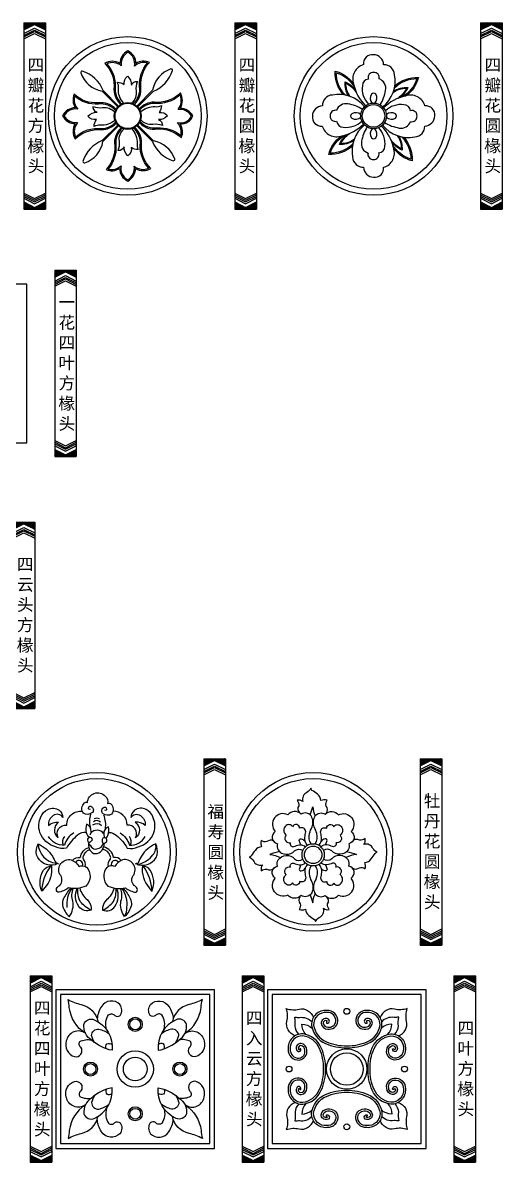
# Model space of a CAD drawing. Extents: x -66030 to 95157, y -13132 to 45879.
# Drawn here: x -61132 to -59923, y -2106 to 767 of the extents above; entities that cross this region are included whole.
import ezdxf

# ---------------------------------------------------------------- set-up
doc = ezdxf.new("R2010")
doc.units = 0
doc.header["$LTSCALE"] = 100
doc.header["$MEASUREMENT"] = 0
for name, color, linetype in [('3', 11, 'CONTINUOUS'), ('4', 121, 'CONTINUOUS'), ('BH', 21, 'CONTINUOUS'), ('TEXT', 105, 'CONTINUOUS')]:
    doc.layers.add(name, color=color, linetype=linetype)
doc.styles.add('HZ', font='simhei.ttf')

# ---------------------------------------------------------------- blocks, each defined once
blk = doc.blocks.new('A$C16F37A51')
at = {"layer": '3'}
for p, q in [((0, 469.8), (0, 0)), ((0, 469.8), (54.4, 469.8)), ((0, 469.8), (0, 451.8)), ((0, 451.8), (27.2, 465.4)), ((27.2, 465.4), (54.4, 451.8)), ((54.4, 469.8), (54.4, 0)), ((54.4, 469.8), (54.4, 451.8)), ((0, 442.5), (27.2, 456.1)), ((0, 437.8), (27.2, 451.4)), ((0, 434), (27.2, 447.6)), ((0, 429.3), (27.2, 442.9)), ((0, 442.5), (0, 437.8)), ((0, 434), (0, 429.3)), ((27.2, 456.1), (54.4, 442.5)), ((27.2, 451.4), (54.4, 437.8)), ((27.2, 447.6), (54.4, 434)), ((27.2, 442.9), (54.4, 429.3)), ((54.4, 442.5), (54.4, 437.8)), ((54.4, 434), (54.4, 429.3)), ((0, 40.5), (27.2, 26.9)), ((0, 35.8), (27.2, 22.2)), ((0, 32), (27.2, 18.4)), ((27.2, 26.9), (54.4, 40.5)), ((27.2, 22.2), (54.4, 35.8)), ((27.2, 18.4), (54.4, 32)), ((54.4, 35.8), (54.4, 40.5)), ((54.4, 27.3), (54.4, 32)), ((0, 27.3), (27.2, 13.7)), ((0, 18), (27.2, 4.4)), ((0, 0), (54.4, 0)), ((27.2, 13.7), (54.4, 27.3)), ((27.2, 4.4), (54.4, 18)), ((54.4, 0), (54.4, 18))]:
    blk.add_line(p, q, dxfattribs=at)
at = {"layer": 'BH'}
for p, q in [((11.9, 457.8), (0, 469.6)), ((10.5, 457), (0, 467.5)), ((9, 456.3), (0, 465.4)), ((7.6, 455.6), (0, 463.3)), ((6.2, 454.9), (0, 461.1)), ((13.3, 458.5), (1.9, 469.8)), ((14.7, 459.2), (4, 469.8)), ((16.1, 459.9), (6.2, 469.8)), ((17.5, 460.6), (8.3, 469.8)), ((18.9, 461.3), (10.4, 469.8)), ((20.4, 462), (12.5, 469.8)), ((21.8, 462.7), (14.7, 469.8)), ((23.2, 463.4), (16.8, 469.8)), ((24.6, 464.1), (18.9, 469.8)), ((26, 464.8), (21, 469.8)), ((27.9, 465.1), (23.1, 469.8)), ((32.1, 462.9), (25.3, 469.8)), ((36.4, 460.8), (27.4, 469.8)), ((40.6, 458.7), (29.5, 469.8)), ((44.9, 456.6), (31.6, 469.8)), ((49.1, 454.4), (33.7, 469.8)), ((53.4, 452.3), (35.9, 469.8)), ((54.4, 453.4), (38, 469.8)), ((54.4, 455.6), (40.1, 469.8)), ((54.4, 457.7), (42.2, 469.8)), ((54.4, 459.8), (44.4, 469.8)), ((54.4, 461.9), (46.5, 469.8)), ((54.4, 464), (48.6, 469.8)), ((54.4, 466.2), (50.7, 469.8)), ((54.4, 468.3), (52.8, 469.8)), ((4.8, 454.2), (0, 459)), ((3.4, 453.5), (0, 456.9)), ((2, 452.8), (0, 454.8)), ((0.6, 452.1), (0, 452.7)), ((15.9, 0), (0, 15.9)), ((13.8, 0), (0, 13.8)), ((11.7, 0), (0, 11.7)), ((9.6, 0), (0, 9.6)), ((7.5, 0), (0, 7.5)), ((5.3, 0), (0, 5.3)), ((3.2, 0), (0, 3.2)), ((1.1, 0), (0, 1.1)), ((18.1, 0), (0.1, 17.9)), ((20.2, 0), (4.4, 15.8)), ((22.3, 0), (8.6, 13.7)), ((24.4, 0), (12.9, 11.6)), ((26.6, 0), (17.1, 9.4)), ((28.7, 0), (21.4, 7.3)), ((30.8, 0), (25.6, 5.2)), ((32.9, 0), (28.1, 4.8)), ((35, 0), (29.5, 5.6)), ((37.2, 0), (30.9, 6.3)), ((39.3, 0), (32.3, 7)), ((41.4, 0), (33.7, 7.7)), ((43.5, 0), (35.1, 8.4)), ((45.6, 0), (36.6, 9.1)), ((47.8, 0), (38, 9.8)), ((49.9, 0), (39.4, 10.5)), ((52, 0), (40.8, 11.2)), ((54.1, 0), (42.2, 11.9)), ((54.4, 1.9), (43.6, 12.6)), ((54.4, 4), (45, 13.3)), ((54.4, 6.1), (46.5, 14)), ((54.4, 8.2), (47.9, 14.7)), ((54.4, 10.4), (49.3, 15.5)), ((54.4, 12.5), (50.7, 16.2)), ((54.4, 14.6), (52.1, 16.9)), ((54.4, 16.7), (53.5, 17.6))]:
    blk.add_line(p, q, dxfattribs=at)

msp = doc.modelspace()

# ---------------------------------------------------------------- linework, layer by layer
at = {"layer": '4'}
for points in [[(-60850.4, 561.9, 0.255028), (-60834.3, 606.7, -0.201018), (-60812.3, 667.4, 0.247731), (-60846.4, 664.6, 0.298448), (-60867, 696.4, 0.271043), (-60886.7, 664.9, 0.267125), (-60925.1, 664.9, -0.231543), (-60901.9, 598.7, 0.197064), (-60884.9, 561.2, 0.197064)], [(-60853.3, 563.4, 0.262818), (-60837.3, 606.4, -0.188042), (-60817.5, 666.1, 0.269072), (-60850.2, 657.7, 0.345948), (-60866.9, 693, 0.306421), (-60883.3, 658.9, 0.28218), (-60920.1, 664, -0.217673), (-60898.9, 598.5, 0.200732), (-60882.2, 562.7, 0.200732)], [(-60223.9, 555, 0.275829), (-60194.2, 636.2, 0.412191), (-60221.7, 661.3, 0.394072), (-60247.1, 686.7, 0.482262), (-60272.5, 661.7, 0.434095), (-60297.4, 612.6, 0.149709), (-60267.3, 557.7, 0.075367)], [(-60929.1, 596.5, 0.229218), (-60981.7, 645.2, 0.444598), (-60985.6, 640.9, 0.268371), (-60931.7, 594.9)], [(-60877.4, 564.6, -0.200908), (-60890.6, 601.7, 0.16052), (-60893.2, 617.1, -0.160809), (-60875.9, 611.4, -0.288686), (-60867.4, 632.5, -0.236471), (-60857.8, 609.7, -0.347348), (-60842.8, 619.4, 0.134639), (-60845.8, 595.7, -0.266313), (-60857.6, 564.9)], [(-60802.8, 594.3, 0.229218), (-60754.1, 647, 0.444598), (-60758.4, 650.8, 0.268371), (-60804.4, 597)], [(-60323, 585.7, -0.191118), (-60344.2, 645.4, -0.175475), (-60297.8, 613.7)], [(-60318.2, 584.8, -0.191143), (-60341.3, 641.4, -0.192354), (-60295.3, 604.3)], [(-60230.5, 560.2, 0.098784), (-60216.7, 596.8, 0.37706), (-60233.1, 625.8, 0.523081), (-60246.6, 641.7, 0.549165), (-60260.2, 625.4, 0.389267), (-60275.4, 608.6, 0.229814), (-60259.9, 562.1, 0.229814)], [(-60309.8, 582.6, -0.163099), (-60318.8, 618.5, -0.135351), (-60292.9, 597.1)], [(-60306.6, 581.6, -0.161423), (-60317, 615.4, -0.103778), (-60291.5, 593.4, -0.103778)], [(-60196.7, 594.9, -0.163099), (-60160.9, 604, -0.135351), (-60182.3, 578.1)], [(-60194.5, 603.4, -0.191143), (-60137.9, 626.5, -0.192354), (-60175, 580.5)], [(-60193.7, 608.2, -0.191118), (-60134, 629.4, -0.175475), (-60165.7, 582.9)], [(-60896.7, 548.9, 0.255028), (-60941.4, 565, -0.201018), (-61002.2, 586.9, 0.247731), (-60999.3, 552.9, 0.298448), (-61031.2, 532.3, 0.271043), (-60999.6, 512.6, 0.267125), (-60999.6, 474.2, -0.231543), (-60933.4, 497.4, 0.197064), (-60895.9, 514.3, 0.197064)], [(-60898.1, 546, 0.262818), (-60941.1, 562, -0.188042), (-61000.8, 581.8, 0.269072), (-60992.5, 549.1, 0.345948), (-61027.8, 532.4, 0.306421), (-60993.7, 515.9, 0.28218), (-60998.8, 479.2, -0.217673), (-60933.3, 500.4, 0.200732), (-60897.4, 517.1, 0.200732)], [(-60837.3, 515.6, 0.255028), (-60792.6, 499.5, -0.201018), (-60731.8, 477.6, 0.247731), (-60734.7, 511.7, 0.298448), (-60702.8, 532.3, 0.271043), (-60734.4, 551.9, 0.267125), (-60734.4, 590.3, -0.231543), (-60800.6, 567.1, 0.197064), (-60838.1, 550.2, 0.197064)], [(-60835.9, 518.5, 0.262818), (-60792.9, 502.5, -0.188042), (-60733.2, 482.8, 0.269072), (-60741.5, 515.4, 0.345948), (-60706.2, 532.1, 0.306421), (-60740.3, 548.6, 0.28218), (-60735.2, 585.4, -0.217673), (-60800.7, 564.1, 0.200732), (-60836.6, 547.4, 0.200732)], [(-60269.9, 555.4, 0.275829), (-60351.1, 585.1, 0.412191), (-60376.2, 557.6, 0.394072), (-60401.5, 532.3, 0.482262), (-60376.5, 506.9, 0.434095), (-60327.5, 482, 0.149709), (-60272.5, 512, 0.075367)], [(-60243.9, 564.6, 0.347716), (-60241.6, 587.2, 0.529452), (-60252.5, 587.2, 0.342488), (-60250.4, 564.6)], [(-60224.3, 509.1, 0.275829), (-60143.1, 479.4, 0.412191), (-60118, 506.9, 0.394072), (-60092.6, 532.3, 0.482262), (-60117.6, 557.6, 0.434095), (-60166.7, 582.6, 0.149709), (-60221.7, 552.5, 0.075367)], [(-60197.8, 591.8, -0.161423), (-60164, 602.1, -0.103778), (-60186, 576.6, -0.103778)], [(-60899.4, 521.9, -0.200908), (-60936.5, 508.7, 0.16052), (-60951.9, 506.1, -0.160809), (-60946.2, 523.4, -0.288686), (-60967.3, 531.9, -0.236471), (-60944.5, 541.5, -0.347348), (-60954.2, 556.5, 0.134639), (-60930.4, 553.4, -0.266313), (-60899.7, 541.6)], [(-60834.6, 542.6, -0.200908), (-60797.5, 555.8, 0.16052), (-60782.2, 558.5, -0.160809), (-60787.8, 541.1, -0.288686), (-60766.7, 532.6, -0.236471), (-60789.5, 523, -0.347348), (-60779.8, 508, 0.134639), (-60803.6, 511.1, -0.266313), (-60834.3, 522.9)], [(-60275, 548.9, 0.098784), (-60311.7, 562.6, 0.37706), (-60340.6, 546.3, 0.523081), (-60356.6, 532.7, 0.549165), (-60340.2, 519.2, 0.389267), (-60323.4, 503.9, 0.229814), (-60276.9, 519.4, 0.229814)], [(-60219.2, 515.6, 0.098784), (-60182.5, 501.9, 0.37706), (-60153.6, 518.3, 0.523081), (-60137.6, 531.8, 0.549165), (-60153.9, 545.3, 0.389267), (-60170.7, 560.6, 0.229814), (-60217.2, 545.1, 0.229814)], [(-60279.4, 535.5, 0.347716), (-60302, 537.7, 0.529452), (-60302, 526.8, 0.342488), (-60279.4, 528.9)], [(-60214.7, 529, 0.347716), (-60192.2, 526.8, 0.529452), (-60192.2, 537.7, 0.342488), (-60214.8, 535.6)], [(-60883.6, 502.6, 0.255028), (-60899.7, 457.8, -0.201018), (-60921.7, 397.1, 0.247731), (-60887.6, 399.9, 0.298448), (-60867, 368.1, 0.271043), (-60847.4, 399.6, 0.267125), (-60808.9, 399.6, -0.231543), (-60832.2, 465.9, 0.197064), (-60849.1, 503.4, 0.197064)], [(-60880.7, 501.1, 0.262818), (-60896.7, 458.1, -0.188042), (-60916.5, 398.4, 0.269072), (-60883.8, 406.8, 0.345948), (-60867.1, 371.5, 0.306421), (-60850.7, 405.6, 0.28218), (-60813.9, 400.5, -0.217673), (-60835.2, 466, 0.200732), (-60851.9, 501.8, 0.200732)], [(-60856.7, 499.9, -0.200908), (-60843.4, 462.8, 0.16052), (-60840.8, 447.4, -0.160809), (-60858.1, 453.1, -0.288686), (-60866.6, 432, -0.236471), (-60876.2, 454.8, -0.347348), (-60891.3, 445.1, 0.134639), (-60888.2, 468.8, -0.266313), (-60876.4, 499.6)], [(-60270.3, 509.5, 0.275829), (-60299.9, 428.3, 0.412191), (-60272.4, 403.2, 0.394072), (-60247.1, 377.8, 0.482262), (-60221.7, 402.8, 0.434095), (-60196.8, 451.9, 0.149709), (-60226.8, 506.8, 0.075367)], [(-60263.7, 504.3, 0.098784), (-60277.4, 467.7, 0.37706), (-60261.1, 438.7, 0.523081), (-60247.5, 422.8, 0.549165), (-60234, 439.1, 0.389267), (-60218.7, 455.9, 0.229814), (-60234.2, 502.4, 0.229814)], [(-60250.3, 499.9, 0.347716), (-60252.5, 477.3, 0.529452), (-60241.6, 477.3, 0.342488), (-60243.8, 499.9)], [(-60931.2, 470.2, 0.229218), (-60979.9, 417.5, 0.444598), (-60975.6, 413.7, 0.268371), (-60929.6, 467.5)], [(-60804.9, 468, 0.229218), (-60752.3, 419.3, 0.444598), (-60748.4, 423.6, 0.268371), (-60802.3, 469.6)], [(-60300.5, 456.3, -0.191118), (-60360.2, 435.1, -0.175475), (-60328.5, 481.6)], [(-60299.7, 461.2, -0.191143), (-60356.3, 438.1, -0.192354), (-60319.2, 484)], [(-60297.5, 469.6, -0.163099), (-60333.3, 460.5, -0.135351), (-60311.9, 486.4)], [(-60296.4, 472.7, -0.161423), (-60330.2, 462.4, -0.103778), (-60308.2, 487.9, -0.103778)], [(-60187.5, 482.9, -0.161423), (-60177.2, 449.1, -0.103778), (-60202.7, 471.1, -0.103778)], [(-60184.4, 481.9, -0.163099), (-60175.4, 446, -0.135351), (-60201.2, 467.4)], [(-60176, 479.7, -0.191143), (-60152.9, 423.1, -0.192354), (-60198.8, 460.2)], [(-60171.1, 478.8, -0.191118), (-60149.9, 419.1, -0.175475), (-60196.4, 450.8)], [(-60961.5, -1215.6, -0.736646), (-60966, -1212.9, -0.731307), (-60957.5, -1209.5, -0.472553), (-60957.2, -1225.2, -0.290899), (-60978.5, -1225.9, -0.380638), (-60976.5, -1199.9, -0.336245), (-60968.7, -1199, -0.674147), (-60923.6, -1182.9, -0.299526), (-60917.7, -1201, -0.304214), (-60909.8, -1202.2, -0.380638), (-60907.8, -1228.2, -0.290899), (-60929.1, -1227.5, -0.472553), (-60928.9, -1211.8, -0.731307), (-60920.4, -1215.2, -0.736646), (-60924.8, -1217.9)], [(-60365.9, -1225.4, 0.338134), (-60366.6, -1207.6, -0.210408), (-60364.2, -1192.8, 0.194214), (-60380.1, -1194, 0.253844), (-60388.9, -1177.9, 0.060351), (-60402.6, -1168.1, -0.194106), (-60405.7, -1162.4, -0.163786), (-60415, -1173.2, 0.388978), (-60425.3, -1196, 0.199817), (-60440.2, -1193, -0.202894), (-60436, -1207.2, 0.338664), (-60434, -1224.7)], [(-60971.5, -1274.5, 0.212433), (-60993.5, -1281.4, 0.101423), (-61021.3, -1313.5, -0.173419), (-61049.2, -1310.7, -0.238236), (-61088.6, -1274.4, -0.199149), (-61085.8, -1235, -0.22223), (-61068.7, -1216.4, -0.28298), (-61040, -1218.5, -0.23617), (-61030.5, -1236.5, 0.431302), (-61054.7, -1231.6, 0.271685), (-61066.9, -1257, -0.239945), (-61041.5, -1248.7, 0.51053), (-61042.4, -1287.8, -0.594684), (-61021, -1255.5, -0.451755), (-60981.3, -1221)], [(-60915, -1274.3, -0.18361), (-60896.1, -1281.4, -0.101423), (-60868.3, -1313.5, 0.173419), (-60840.5, -1310.7, 0.238236), (-60801.1, -1274.4, 0.199149), (-60803.8, -1235, 0.22223), (-60820.9, -1216.4, 0.28298), (-60849.7, -1218.5, 0.23617), (-60859.1, -1236.5, -0.431302), (-60835, -1231.6, -0.271685), (-60822.8, -1257, 0.239945), (-60848.1, -1248.7, -0.51053), (-60847.2, -1287.8, 0.594684), (-60868.6, -1255.5, 0.416856), (-60904.3, -1220.7)], [(-60404.6, -1303.3, -0.203345), (-60408.4, -1276.8, -0.074702), (-60402, -1260.4, 0.222437), (-60404.6, -1232.2, 0.368356), (-60429.9, -1228, 0.450617), (-60463.3, -1229.6, 0.828223), (-60495.1, -1271.9, 0.653097), (-60489.7, -1302.7, 0.182906), (-60487.9, -1318.4, 0.470477), (-60446.5, -1320.8, -0.346456), (-60425.2, -1319.7)], [(-60406.6, -1230.1, -0.040884), (-60400.4, -1209.8, 0.085164), (-60394.3, -1232.1, 0.085164)], [(-60394.3, -1303.3, 0.203345), (-60390.5, -1276.8, 0.074702), (-60396.9, -1260.4, -0.222437), (-60394.3, -1232.2, -0.368356), (-60369, -1228, -0.450617), (-60335.6, -1229.6, -0.828223), (-60303.8, -1271.9, -0.653097), (-60309.2, -1302.7, -0.182906), (-60311, -1318.4, -0.470477), (-60352.4, -1320.8, 0.346456), (-60373.7, -1319.7)], [(-60961.5, -1280.2, 0.096628), (-60959.4, -1272.3, 0.320535), (-60970.7, -1253.3, 0.161646), (-60971.5, -1274.4, 0.239166), (-60962.2, -1286.7, 0.239166)], [(-60922, -1288.9, 0.211003), (-60917.6, -1281.6, 0.192855), (-60915.5, -1259.8, 0.496109), (-60924.4, -1287.9)], [(-60413.9, -1306.8, -0.239376), (-60420.5, -1286.2, 0.028549), (-60418.3, -1272.8, 0.567462), (-60433.5, -1263.6, 0.818255), (-60451.2, -1260, 0.452825), (-60467.3, -1256.6, 0.506666), (-60467.5, -1281.3, 0.768765), (-60456.4, -1300.1, 0.665398), (-60448.3, -1310, -0.083544), (-60434.1, -1305.9, -0.265103), (-60419.2, -1311, -0.265103)], [(-60385, -1306.8, 0.239376), (-60378.4, -1286.2, -0.028549), (-60380.6, -1272.8, -0.567462), (-60365.4, -1263.6, -0.818255), (-60347.7, -1260, -0.452825), (-60331.6, -1256.6, -0.506666), (-60331.4, -1281.3, -0.768765), (-60342.5, -1300.1, -0.665398), (-60350.6, -1310, 0.083544), (-60364.8, -1305.9, 0.265103), (-60379.7, -1311, 0.265103)], [(-61003.4, -1275.4, 0.188736), (-61026.7, -1306.2, -0.293938), (-61066.7, -1284.3, -0.293938)], [(-60886.3, -1275.4, -0.188736), (-60862.9, -1306.2, 0.293938), (-60822.9, -1284.3, 0.293938)], [(-60430.1, -1305.6, -0.135997), (-60433.9, -1296.7, -0.61836), (-60429.7, -1290.3, -0.246998), (-60419.6, -1297.3)], [(-60368.8, -1305.6, 0.135997), (-60365, -1296.7, 0.61836), (-60369.2, -1290.3, 0.246998), (-60379.3, -1297.3)], [(-60300.8, -1363.8, 0.338134), (-60283, -1363.1, -0.210408), (-60268.2, -1365.6, 0.194214), (-60269.4, -1349.7, 0.253844), (-60253.2, -1340.9, 0.060351), (-60243.4, -1327.2, -0.194106), (-60237.8, -1324, -0.163786), (-60248.6, -1314.7, 0.388978), (-60271.3, -1304.5, 0.199817), (-60268.4, -1289.6, -0.202894), (-60282.6, -1293.7, 0.293613), (-60298.3, -1294.3, 0.293613)], [(-61006, -1344.9, -0.293478), (-60986.6, -1337.7, -0.286332), (-60965.2, -1311.9, -0.286332)], [(-60974.3, -1359.8, 0.255477), (-60978.7, -1341.4, -0.241822), (-60978.6, -1333.8, -0.256375), (-60962.9, -1317.6, -0.256375)], [(-60965.1, -1299, 0.342881), (-60953.5, -1327.1, 0.242634), (-60935.9, -1323.2, 0.216066), (-60926.1, -1301.1, 0.20175)], [(-60915.4, -1359.8, -0.255477), (-60910.9, -1341.4, 0.241822), (-60911.1, -1333.8, 0.300207), (-60930.5, -1316.8)], [(-60883.6, -1344.9, 0.293478), (-60903.1, -1337.7, 0.315292), (-60927.7, -1311)], [(-60499.9, -1295.5, 0.299073), (-60515.9, -1297.3, -0.210408), (-60530.8, -1294.8, 0.194214), (-60529.5, -1310.7, 0.253844), (-60545.7, -1319.5, 0.060351), (-60555.5, -1333.2, -0.194106), (-60561.1, -1336.4, -0.163786), (-60550.3, -1345.7, 0.388978), (-60527.6, -1355.9, 0.199817), (-60530.5, -1370.8, -0.202894), (-60516.3, -1366.7, 0.338664), (-60498.8, -1364.6)], [(-60483.9, -1322.7, 0.049708), (-60508.7, -1329.9, -0.1005), (-60482.7, -1337.8, -0.1005)], [(-60404.6, -1358.3, 0.203345), (-60408.4, -1384.8, 0.074702), (-60402, -1401.2, -0.222437), (-60404.6, -1429.4, -0.368356), (-60429.9, -1433.6, -0.450617), (-60463.3, -1432, -0.828223), (-60495.1, -1389.7, -0.653097), (-60489.7, -1358.9, -0.182906), (-60487.9, -1343.2, -0.470477), (-60446.5, -1340.8, 0.346456), (-60425.2, -1341.9)], [(-60394.3, -1358.3, -0.203345), (-60390.5, -1384.8, -0.074702), (-60396.9, -1401.2, 0.222437), (-60394.3, -1429.4, 0.368356), (-60369, -1433.6, 0.450617), (-60335.6, -1432, 0.828223), (-60303.8, -1389.7, 0.653097), (-60309.2, -1358.9, 0.182906), (-60311, -1343.2, 0.470477), (-60352.4, -1340.8, -0.346456), (-60373.7, -1341.9)], [(-60315, -1322.7, -0.049708), (-60290.2, -1329.9, 0.1005), (-60316.2, -1337.8, 0.1005)], [(-60413.9, -1354.8, 0.239376), (-60420.5, -1375.4, -0.028549), (-60418.3, -1388.8, -0.567462), (-60433.5, -1398, -0.818255), (-60451.2, -1401.6, -0.452825), (-60467.3, -1405, -0.506666), (-60467.5, -1380.3, -0.768765), (-60456.4, -1361.5, -0.665398), (-60448.3, -1351.7, 0.083544), (-60434.1, -1355.7, 0.265103), (-60419.2, -1350.6, 0.265103)], [(-60430.1, -1356, 0.135997), (-60433.9, -1364.9, 0.61836), (-60429.7, -1371.3, 0.246998), (-60419.6, -1364.3)], [(-60385, -1354.8, -0.239376), (-60378.4, -1375.4, 0.028549), (-60380.6, -1388.8, 0.567462), (-60365.4, -1398, 0.818255), (-60347.7, -1401.6, 0.452825), (-60331.6, -1405, 0.506666), (-60331.4, -1380.3, 0.768765), (-60342.5, -1361.5, 0.665398), (-60350.6, -1351.7, -0.083544), (-60364.8, -1355.7, -0.265103), (-60379.7, -1350.6, -0.265103)], [(-60368.8, -1356, -0.135997), (-60365, -1364.9, -0.61836), (-60369.2, -1371.3, -0.246998), (-60379.3, -1364.3)], [(-61011.4, -1414.9, 0.058914), (-61028.9, -1441.1, 0.129097), (-61031.9, -1457.6, 0.145174), (-61014.3, -1486.6, 0.200583), (-61005.4, -1447.7, -0.172947), (-61004.4, -1415.5, -0.172947)], [(-60988.1, -1414.3, 0.150157), (-60968.8, -1444.5, -0.224773), (-60959.2, -1470.2, -0.344986), (-60990.3, -1460.6, -0.276803), (-60994.4, -1415.2, -0.276803)], [(-60959.2, -1470.2, -0.122988), (-60986.6, -1448, -0.155341), (-60992.9, -1415.1)], [(-60901.5, -1414.3, -0.150157), (-60920.9, -1444.5, 0.224773), (-60930.5, -1470.2, 0.344986), (-60899.3, -1460.6, 0.276803), (-60895.3, -1415.2, 0.276803)], [(-60930.5, -1470.2, 0.122988), (-60903, -1448, 0.155341), (-60896.8, -1415.1)], [(-60878.3, -1414.9, -0.058914), (-60860.7, -1441.1, -0.129097), (-60857.8, -1457.6, -0.145174), (-60875.3, -1486.6, -0.200583), (-60884.2, -1447.7, 0.172947), (-60885.2, -1415.5, 0.172947)], [(-60433, -1436.2, 0.338134), (-60432.3, -1454, -0.210408), (-60434.7, -1468.8, 0.194214), (-60418.8, -1467.6, 0.253844), (-60410, -1483.8, 0.060351), (-60396.3, -1493.5, -0.194106), (-60393.2, -1499.2, -0.163786), (-60383.9, -1488.4, 0.388978), (-60373.6, -1465.6, 0.199817), (-60358.7, -1468.6, -0.202894), (-60362.9, -1454.4, 0.338664), (-60364.9, -1436.9)], [(-60406.6, -1431.5, 0.040884), (-60400.4, -1451.8, -0.085164), (-60394.3, -1429.5, -0.085164)], [(-60973.9, -1780.7, -0.221994), (-61014.4, -1716, 0.025607), (-61017.6, -1695.7, 0.059952), (-60984.3, -1708.3, -0.297005), (-60942.2, -1751.3)], [(-60920.7, -1771, -0.217883), (-60915.6, -1734.3, -0.426317), (-60899.4, -1735.9, 0.333742), (-60886, -1735.5, 0.30725), (-60886.8, -1707.9, 0.46837), (-60933.5, -1712.8, 0.128917), (-60944, -1744.6)], [(-60775.7, -1771, 0.217883), (-60780.8, -1734.3, 0.426317), (-60797.1, -1735.9, -0.333742), (-60810.5, -1735.5, -0.30725), (-60809.7, -1707.9, -0.46837), (-60763, -1712.8, -0.128917), (-60752.5, -1744.6)], [(-60722.5, -1780.7, 0.221994), (-60682.1, -1716, -0.025607), (-60678.9, -1695.7, -0.059952), (-60712.2, -1708.3, 0.297005), (-60754.3, -1751.3)], [(-60444.6, -1786.7, -0.181494), (-60462.3, -1771.8, -0.205957), (-60465.6, -1750.7, 0.144158), (-60467.2, -1718.3, 0.144158), (-60434.7, -1719.8, -0.205957), (-60413.7, -1723.1, -0.181494), (-60398.7, -1740.8)], [(-60364.7, -1751.2, 0.46455), (-60365.7, -1755.1, 1.111993), (-60364.1, -1743.8, 0.508736), (-60379.1, -1755.5, 0.381654), (-60362.5, -1770.1, 0.423656), (-60337.4, -1751.1, 0.462588), (-60364.9, -1723.1, 0.453576), (-60403.4, -1760, 0.266639), (-60368.2, -1806.6, 0.109834), (-60314.7, -1817.2, 0.109834), (-60261.2, -1806.6, 0.266639), (-60225.9, -1760, 0.453576), (-60264.4, -1723.1, 0.462588), (-60291.9, -1751.1, 0.423656), (-60266.8, -1770.1, 0.381654), (-60250.2, -1755.5, 0.508736), (-60265.2, -1743.8, 1.111993), (-60263.6, -1755.1, 0.380818), (-60264.6, -1751.2)], [(-60184.7, -1786.7, 0.181494), (-60167, -1771.8, 0.205957), (-60163.7, -1750.7, -0.144158), (-60162.2, -1718.3, -0.144158), (-60194.6, -1719.8, 0.205957), (-60215.6, -1723.1, 0.181494), (-60230.6, -1740.8)], [(-60435.8, -1783.2, -0.14946), (-60445, -1762.5, 0.078538), (-60445.6, -1740, 0.04572), (-60433.8, -1740.8, -0.258021), (-60402.8, -1751.7, -0.258021)], [(-60364.7, -1751.2, 0.508488), (-60364.7, -1748.9, 0.538735), (-60374.1, -1755.2, 0.38586), (-60362.1, -1765.1, 0.429512), (-60342.4, -1750.6, 0.46724), (-60364.9, -1728.1, 0.455662), (-60398.4, -1759.6, 0.265774), (-60366.2, -1802, 0.110135), (-60314.7, -1812.2, 0.110135), (-60263.1, -1802, 0.265774), (-60230.9, -1759.6, 0.455662), (-60264.4, -1728.1, 0.46724), (-60286.9, -1750.6, 0.429512), (-60267.2, -1765.1, 0.38586), (-60255.2, -1755.2, 0.538735), (-60264.6, -1748.9, 0.520629), (-60264.6, -1751.2, 1.465825)], [(-60193.5, -1783.2, 0.14946), (-60184.3, -1762.5, -0.078538), (-60183.7, -1740, -0.04572), (-60195.5, -1740.8, 0.258021), (-60226.5, -1751.7, 0.258021)], [(-60973.9, -1780.7, 0.553668), (-61021.9, -1800, 0.418096), (-61001.4, -1839.6, 0.677647), (-60985.1, -1815.8, -0.430688), (-60987.8, -1801.7, -0.179238), (-60958.7, -1797.6, -0.179238)], [(-60951, -1804, -0.067753), (-60958.3, -1786.2, -0.439731), (-60940, -1770, -0.092204), (-60914, -1782)], [(-60745.5, -1804, 0.067753), (-60738.2, -1786.2, 0.439731), (-60756.5, -1770, 0.092204), (-60782.5, -1782)], [(-60722.5, -1780.7, -0.553668), (-60674.5, -1800, -0.418096), (-60695.1, -1839.6, -0.677647), (-60711.4, -1815.8, 0.430688), (-60708.6, -1801.7, 0.179238), (-60737.8, -1797.6, 0.179238)], [(-60417.7, -1783.6, -0.186999), (-60428.1, -1757.4, -0.186999), (-60401.8, -1767.8)], [(-60211.6, -1783.6, 0.186999), (-60201.2, -1757.4, 0.186999), (-60227.5, -1767.8)], [(-60921.4, -1819.6, -0.241683), (-60919.7, -1807.3, -0.209407), (-60906.2, -1809.1, -0.209407)], [(-60775.1, -1819.6, 0.241683), (-60776.8, -1807.3, 0.209407), (-60790.2, -1809.1, 0.209407)], [(-60434.2, -1920.9, 0.46455), (-60430.4, -1921.9, 1.111993), (-60441.7, -1920.3, 0.508736), (-60429.9, -1935.3, 0.381654), (-60415.4, -1918.7, 0.423656), (-60434.4, -1893.6, 0.462588), (-60462.4, -1921.1, 0.453576), (-60425.5, -1959.5, 0.266639), (-60378.9, -1924.3, 0.109834), (-60368.2, -1870.8, 0.109834), (-60378.9, -1817.3, 0.266639), (-60425.5, -1782.1, 0.453576), (-60462.4, -1820.6, 0.462588), (-60434.4, -1848.1, 0.423656), (-60415.4, -1823, 0.381654), (-60429.9, -1806.4, 0.508736), (-60441.7, -1821.4, 1.111993), (-60430.4, -1819.8, 0.380818), (-60434.2, -1820.7)], [(-60434.2, -1920.9, 0.56844), (-60436.6, -1920.9, 0.538735), (-60430.3, -1930.3, 0.38586), (-60420.4, -1918.3, 0.429512), (-60434.9, -1898.5, 0.46724), (-60457.3, -1921.1, 0.455662), (-60425.9, -1954.5, 0.265774), (-60383.5, -1922.3, 0.110135), (-60373.3, -1870.8, 0.110135), (-60383.5, -1819.3, 0.265774), (-60425.9, -1787.1, 0.455662), (-60457.3, -1820.5, 0.46724), (-60434.9, -1843.1, 0.429512), (-60420.4, -1823.3, 0.38586), (-60430.3, -1811.4, 0.538735), (-60436.6, -1820.8, 0.61522), (-60434.2, -1820.7, 1.465825)], [(-60195.1, -1920.9, -0.46455), (-60199, -1921.9, -1.111993), (-60187.6, -1920.3, -0.508736), (-60199.4, -1935.3, -0.381654), (-60213.9, -1918.7, -0.423656), (-60194.9, -1893.6, -0.462588), (-60167, -1921.1, -0.453576), (-60203.8, -1959.5, -0.266639), (-60250.4, -1924.3, -0.109834), (-60261.1, -1870.8, -0.109834), (-60250.4, -1817.3, -0.266639), (-60203.8, -1782.1, -0.453576), (-60167, -1820.6, -0.462588), (-60194.9, -1848.1, -0.423656), (-60213.9, -1823, -0.381654), (-60199.4, -1806.4, -0.508736), (-60187.6, -1821.4, -1.111993), (-60199, -1819.8, -0.380818), (-60195.1, -1820.7)], [(-60195.1, -1920.9, -0.56844), (-60192.7, -1920.9, -0.538735), (-60199, -1930.3, -0.38586), (-60208.9, -1918.3, -0.429512), (-60194.4, -1898.5, -0.46724), (-60172, -1921.1, -0.455662), (-60203.4, -1954.5, -0.265774), (-60245.8, -1922.3, -0.110135), (-60256.1, -1870.8, -0.110135), (-60245.8, -1819.3, -0.265774), (-60203.4, -1787.1, -0.455662), (-60172, -1820.5, -0.46724), (-60194.4, -1843.1, -0.429512), (-60208.9, -1823.3, -0.38586), (-60199, -1811.4, -0.538735), (-60192.7, -1820.8, -0.61522), (-60195.1, -1820.7, -1.465825)], [(-60973.9, -1961, -0.553668), (-61021.9, -1941.7, -0.418096), (-61001.4, -1902.1, -0.677647), (-60985.1, -1925.9, 0.430688), (-60987.8, -1939.9, 0.179238), (-60958.7, -1944.1, 0.179238)], [(-60921.4, -1922, 0.241683), (-60919.7, -1934.3, 0.209407), (-60906.2, -1932.5, 0.209407)], [(-60775.1, -1922, -0.241683), (-60776.8, -1934.3, -0.209407), (-60790.2, -1932.5, -0.209407)], [(-60722.5, -1961, 0.553668), (-60674.5, -1941.7, 0.418096), (-60695.1, -1902.1, 0.677647), (-60711.4, -1925.9, -0.430688), (-60708.6, -1939.9, -0.179238), (-60737.8, -1944.1, -0.179238)], [(-60364.7, -1990.4, -0.46455), (-60365.7, -1986.5, -1.111993), (-60364.1, -1997.9, -0.508736), (-60379.1, -1986.1, -0.381654), (-60362.5, -1971.5, -0.423656), (-60337.4, -1990.6, -0.462588), (-60364.9, -2018.5, -0.453576), (-60403.4, -1981.7, -0.266639), (-60368.2, -1935.1, -0.109834), (-60314.7, -1924.4, -0.109834), (-60261.2, -1935.1, -0.266639), (-60225.9, -1981.7, -0.453576), (-60264.4, -2018.5, -0.462588), (-60291.9, -1990.6, -0.423656), (-60266.8, -1971.5, -0.381654), (-60250.2, -1986.1, -0.508736), (-60265.2, -1997.9, -1.111993), (-60263.6, -1986.5, -0.380818), (-60264.6, -1990.4)], [(-60951, -1937.7, 0.067753), (-60958.3, -1955.4, 0.439731), (-60940, -1971.7, 0.092204), (-60914, -1959.7)], [(-60745.5, -1937.7, -0.067753), (-60738.2, -1955.4, -0.439731), (-60756.5, -1971.7, -0.092204), (-60782.5, -1959.7)], [(-60364.7, -1990.4, -0.508488), (-60364.7, -1992.8, -0.538735), (-60374.1, -1986.5, -0.38586), (-60362.1, -1976.5, -0.429512), (-60342.4, -1991.1, -0.46724), (-60364.9, -2013.5, -0.455662), (-60398.4, -1982.1, -0.265774), (-60366.2, -1939.7, -0.110135), (-60314.7, -1929.4, -0.110135), (-60263.1, -1939.7, -0.265774), (-60230.9, -1982.1, -0.455662), (-60264.4, -2013.5, -0.46724), (-60286.9, -1991.1, -0.429512), (-60267.2, -1976.5, -0.38586), (-60255.2, -1986.5, -0.538735), (-60264.6, -1992.8, -0.520629), (-60264.6, -1990.4, -1.465825)], [(-60973.9, -1961, 0.221994), (-61014.4, -2025.6, -0.025607), (-61017.6, -2045.9, -0.059952), (-60984.3, -2033.3, 0.297005), (-60942.2, -1990.4)], [(-60920.7, -1970.7, 0.217883), (-60915.6, -2007.4, 0.426317), (-60899.4, -2005.8, -0.333742), (-60886, -2006.2, -0.30725), (-60886.8, -2033.8, -0.46837), (-60933.5, -2028.9, -0.128917), (-60944, -1997.1)], [(-60775.7, -1970.7, -0.217883), (-60780.8, -2007.4, -0.426317), (-60797.1, -2005.8, 0.333742), (-60810.5, -2006.2, 0.30725), (-60809.7, -2033.8, 0.46837), (-60763, -2028.9, 0.128917), (-60752.5, -1997.1)], [(-60722.5, -1961, -0.221994), (-60682.1, -2025.6, 0.025607), (-60678.9, -2045.9, 0.059952), (-60712.2, -2033.3, -0.297005), (-60754.3, -1990.4)], [(-60444.6, -1954.9, 0.181494), (-60462.3, -1969.8, 0.205957), (-60465.6, -1990.9, -0.144158), (-60467.2, -2023.3, -0.144158), (-60434.7, -2021.8, 0.205957), (-60413.7, -2018.5, 0.181494), (-60398.7, -2000.8)], [(-60435.8, -1958.5, 0.14946), (-60445, -1979.2, -0.078538), (-60445.6, -2001.7, -0.04572), (-60433.8, -2000.9, 0.258021), (-60402.8, -1989.9, 0.258021)], [(-60417.7, -1958, 0.186999), (-60428.1, -1984.3, 0.186999), (-60401.8, -1973.9)], [(-60184.7, -1954.9, -0.181494), (-60167, -1969.8, -0.205957), (-60163.7, -1990.9, 0.144158), (-60162.2, -2023.3, 0.144158), (-60194.6, -2021.8, -0.205957), (-60215.6, -2018.5, -0.181494), (-60230.6, -2000.8)], [(-60211.6, -1958, -0.186999), (-60201.2, -1984.3, -0.186999), (-60227.5, -1973.9)], [(-60193.5, -1958.5, -0.14946), (-60184.3, -1979.2, 0.078538), (-60183.7, -2001.7, 0.04572), (-60195.5, -2000.9, -0.258021), (-60226.5, -1989.9, -0.258021)]]:
    msp.add_lwpolyline(points, format="xyb", dxfattribs=at)
for points in [[(-60892.1, 555.2), (-60931.7, 594.9)], [(-60929.1, 596.5), (-60890, 557.3)], [(-60844, 557.3), (-60804.4, 597)], [(-60802.8, 594.3), (-60841.9, 555.2)], [(-60931.2, 470.2), (-60892.1, 509.3)], [(-60890, 507.2), (-60929.6, 467.5)], [(-60804.9, 468), (-60844, 507.2)], [(-60841.9, 509.3), (-60802.3, 469.6)]]:
    msp.add_lwpolyline(points, dxfattribs=at)
for points in [[(-60965.1, -1299, 0.244972), (-60957.5, -1294.8, 0.331992), (-60956.4, -1290.1, 0.493949), (-60966.7, -1288.4, 0.478829)], [(-60922.9, -1299.7, 0.359782), (-60920.2, -1290.5, 0.385649), (-60929.5, -1288.9, 0.382428), (-60929.5, -1301.1, 0.212025)], [(-61050.2, -1355.9, -0.39516), (-61097, -1330.8, -0.152768), (-61093.1, -1302.9, -0.142338), (-61057.2, -1333.7, 0.018988), (-61047.8, -1351.8, 0.045366), (-61045.9, -1353.5, -0.039913)], [(-60839.5, -1355.9, 0.39516), (-60792.6, -1330.8, 0.152768), (-60796.6, -1302.9, 0.142338), (-60832.5, -1333.7, -0.018988), (-60841.9, -1351.8, -0.045366), (-60843.7, -1353.5, 0.039913)], [(-60971, -1361.6, -0.412763), (-60972.7, -1409.6, -0.157816), (-61016.7, -1414, -0.134824), (-61043.3, -1425.2, -0.326211), (-61046.7, -1415.3, -0.145992), (-61038.5, -1407.9, 0.390625), (-61038.5, -1379.9, -0.629572), (-61009.5, -1343.2, -0.156724), (-60989.8, -1360.5, -0.283258)], [(-60918.6, -1361.6, 0.412763), (-60916.9, -1409.6, 0.157816), (-60873, -1414, 0.134824), (-60846.4, -1425.2, 0.326211), (-60843, -1415.3, 0.145992), (-60851.2, -1407.9, -0.390625), (-60851.2, -1379.9, 0.629572), (-60880.1, -1343.2, 0.156724), (-60899.9, -1360.5, 0.283258)], [(-61059.6, -1358.8, -0.21863), (-61076.8, -1414, -0.082773), (-61084, -1422, -0.243469), (-61079.3, -1369.6, -0.225586)], [(-60830, -1358.8, 0.21863), (-60812.9, -1414, 0.082773), (-60805.6, -1422, 0.243469), (-60810.3, -1369.6, 0.225586)], [(-60958.7, -1797.6, -0.299072), (-60977.4, -1758.2, -0.458413), (-60951.4, -1746.5, -0.324453), (-60906.3, -1823.6, -0.140442)], [(-60737.8, -1797.6, 0.299072), (-60719.1, -1758.2, 0.458413), (-60745.1, -1746.5, 0.324453), (-60790.2, -1823.6, 0.140442)], [(-60958.7, -1944.1, 0.299072), (-60977.4, -1983.4, 0.458413), (-60951.4, -1995.2, 0.324453), (-60906.3, -1918.1, 0.140442)], [(-60737.8, -1944.1, -0.299072), (-60719.1, -1983.4, -0.458413), (-60745.1, -1995.2, -0.324453), (-60790.2, -1918.1, -0.140442)]]:
    msp.add_lwpolyline(points, format="xyb", close=True, dxfattribs=at)
for points in [[(-61036.2, -2058.8), (-60660.2, -2058.8), (-60660.2, -1682.8), (-61036.2, -1682.8)], [(-60502.7, -2058.8), (-60126.7, -2058.8), (-60126.7, -1682.8), (-60502.7, -1682.8)]]:
    msp.add_lwpolyline(points, close=True, dxfattribs=at)
for centre, radius in [((-60867, 532.3), 185), ((-60247.1, 532.3), 185), ((-60867, 532.3), 34), ((-60867, 532.3), 32), ((-60247.1, 532.3), 32.5), ((-60247.1, 532.3), 32.5), ((-60247.1, 532.3), 28.5), ((-60945.1, -1323.3), 185), ((-60399.5, -1323.3), 185), ((-60399.5, -1330.8), 28), ((-60399.5, -1330.8), 22), ((-60314.7, -1725.3), 7.33), ((-60848.2, -1758.1), 17.7), ((-60848.2, -1758.1), 13.7), ((-60848.2, -1870.8), 45.9), ((-60314.7, -1870.8), 51), ((-60314.7, -1870.8), 41), ((-60961, -1870.8), 17.7), ((-60961, -1870.8), 13.7), ((-60848.2, -1870.8), 29.9), ((-60735.5, -1870.8), 17.7), ((-60735.5, -1870.8), 13.7), ((-60460.2, -1870.8), 7.33), ((-60169.1, -1870.8), 7.33), ((-60848.2, -1983.6), 17.7), ((-60848.2, -1983.6), 13.7), ((-60314.7, -2016.4), 7.33)]:
    msp.add_circle(centre, radius, dxfattribs=at)
for centre, radius, start, end in [((-60909.1, -1246.8), 54.7, 160.3918, 194.9779), ((-60981.3, -1254.7), 58.9, 349.7601, 24.4425), ((-60945, -1268.7), 16.3, 44.083, 130.3819), ((-60944.8, -1257.4), 13, 44.9576, 130.3724), ((-60945.8, -1254.8), 16.3, 62.92, 110.8979), ((-61010.8, -1297.7), 20.6, 140.5876, 204.6664), ((-60944.2, -1288.8), 20.1, 35.1327, 141.7564), ((-60878.8, -1297.7), 20.6, 335.3336, 39.4124), ((-61042, -1301), 51.1, 182.1243, 263.5122), ((-60923.7, -1275.9), 49.3, 211.6199, 225.7612), ((-60947.9, -1303.1), 13, 218.2271, 283.6921), ((-60947.2, -1296.2), 19.7, 276.9944, 345.0293), ((-60827, -1310), 31.3, 317.8653, 13.017), ((-60990.5, -1354.9), 9.89, 339.6064, 148.5135), ((-60899.2, -1354.9), 9.89, 31.4865, 200.3936), ((-60854.7, -1292), 64.1, 284.7526, 322.5758), ((-60968.9, -1427.6), 115.3, 143.4984, 177.204), ((-61044.1, -1354.7), 2.23, 4.309, 146.6492), ((-60845.6, -1354.7), 2.23, 33.3508, 175.691), ((-60920.8, -1427.6), 115.3, 2.796, 36.5016), ((-60950.9, -1455.5), 70.1, 145.0068, 186.2417), ((-60938.8, -1455.5), 70.1, 353.7583, 34.9932), ((-60909.4, -1465), 40.3, 327.7152, 2.7701)]:
    msp.add_arc(centre, radius, start, end, dxfattribs=at)
at = {"layer": 'TEXT'}
for points in [[(-61521.3, -291.5), (-61121.3, -291.5), (-61121.3, 108.5), (-61521.3, 108.5)], [(-61048.2, -2070.8), (-60648.2, -2070.8), (-60648.2, -1670.8), (-61048.2, -1670.8)], [(-60514.7, -2070.8), (-60114.7, -2070.8), (-60114.7, -1670.8), (-60514.7, -1670.8)]]:
    msp.add_lwpolyline(points, close=True, dxfattribs=at)
for centre in [(-60867, 532.3), (-60247.1, 532.3), (-60945.1, -1323.3), (-60399.5, -1323.3)]:
    msp.add_circle(centre, 200, dxfattribs=at)

# ---------------------------------------------------------------- block references
at = {"layer": '4'}
for p in [(-61129.2, 297.4), (-60597, 297.4), (-59977.1, 297.4), (-61051.3, -326.4), (-61156.1, -961.6), (-60675.1, -1558.2), (-60129.5, -1558.2), (-61112.8, -2105.7), (-60578.2, -2105.7), (-60044.7, -2105.7)]:
    msp.add_blockref('A$C16F37A51', p, dxfattribs=at)

# ---------------------------------------------------------------- texts
at = {"layer": 'TEXT', "char_height": 30.6, "attachment_point": 4, "style": 'HZ'}
for s, insert in [('四\\P瓣\\P花\\P方\\P椽\\P头', (-61119.4, 531.8)), ('四\\P瓣\\P花\\P圆\\P椽\\P头', (-60587.2, 531.8)), ('四\\P瓣\\P花\\P圆\\P椽\\P头', (-59967.3, 531.8)), ('一\\P花\\P四\\P叶\\P方\\P椽\\P头', (-61041.5, -92)), ('四\\P云\\P头\\P方\\P椽\\P头', (-61146.3, -727.2)), ('牡\\P丹\\P花\\P圆\\P椽\\P头', (-60120.2, -1323.7)), ('福\\P寿\\P圆\\P椽\\P头', (-60665.8, -1325.7)), ('四\\P花\\P四\\P叶\\P方\\P椽\\P头', (-61103.6, -1871.3)), ('四\\P入\\P云\\P方\\P椽\\P头', (-60569, -1871.3)), ('四\\P叶\\P方\\P椽\\P头', (-60035.4, -1871.3))]:
    msp.add_mtext(s, dxfattribs=dict(at, insert=insert))

doc.saveas('drawing.dxf')
